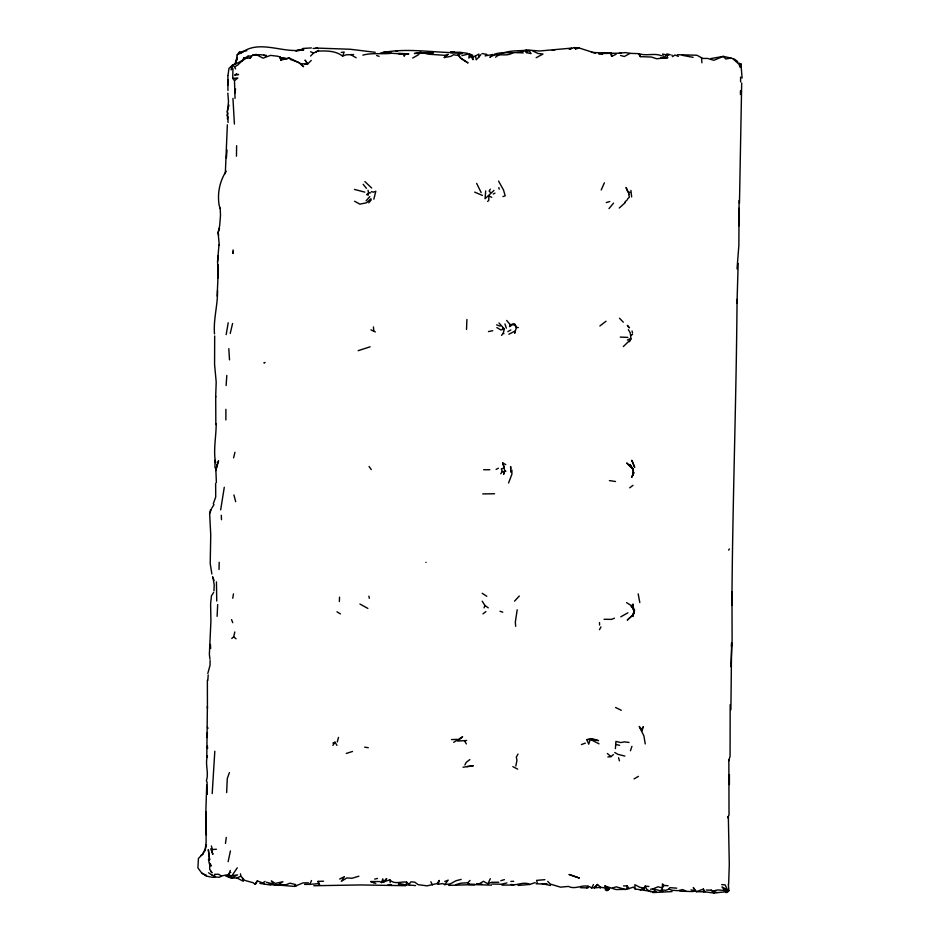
<?xml version="1.0" encoding="UTF-8"?>
<svg xmlns="http://www.w3.org/2000/svg" width="940" height="940" viewBox="0 0 940 940"><rect width="100%" height="100%" fill="white"/><g stroke="black" fill="none" stroke-linecap="round" stroke-linejoin="round"><path stroke-width="1.41" d="M225.882 419.945L225.894 409.323M728.629 884.387L729.299 864.26L728.336 816.437L727.736 817.8L729.029 814.933L728.852 760.037L728.641 760.812L730.075 756.3L730.168 704.648M740.591 81.909L740.602 77.092M210.243 876.926L206.412 876.045L201.795 873.131L197.917 867.914L198.422 858.502L202.605 854.143L205.237 849.149L206.13 842.17L205.837 811.808L206.753 784.089L207.258 794.312L207.07 788.554M729.393 784.583L729.428 774.607M233.085 253.436L233.108 249.922M209.961 659.245L209.373 654.381L210.912 621.164L210.607 603.927L211.43 595.878L213.627 592.459M217.528 290.483C217.822 305.183 213.309 319.118 214.496 333.876M605.372 889.992L605.384 888.288M737.03 268.84L738.875 245.187L739.087 200.455M511.947 470.153L511.889 474.265L508.552 483.007M739.005 208.234L738.746 225.882L738.969 209.984M233.132 253.166L233.061 251.427M236.457 156.193L236.621 145.677M475.44 55.789L476.228 59.807L478.836 57.117L478.883 54.085L472.902 57.281L473.031 59.702L469.436 53.803L461.928 55.636M219.032 569.452L219.173 562.238M738.17 263.447L737.007 303.42L737.066 299.378C736.302 401.345 732.53 503.288 731.896 605.219L731.955 591.824L732.107 639.788L730.885 666.66M218.985 244.623L217.587 261.555L217.963 277.97L218.068 264.692M235.94 63.838L237.174 54.861L239.347 52.205L246.821 50.725M740.403 94.529L740.497 90.604M227.938 90.475L227.903 76.023M629.26 341.291L631.093 339.27L630.223 332.784L628.343 329.646M235.024 98.371L234.495 80.605L232.697 78.361L232.979 68.655M232.944 98.383L234.424 124.092M739.463 203.287L741.695 82.99M217.152 296.112L218.374 268.041M205.684 816.543L205.837 811.808L206.342 834.896L205.684 816.543L206.271 813.758M212.193 793.618L214.814 751.201M207.434 708.431L207.364 680.243M339.363 601.553L339.528 597.159M466.522 329.47L466.91 319.494M633.243 472.808L633.137 475.311L633.149 469.554L629.941 464.407L632.902 469.142L626.898 463.126L632.902 469.142M213.956 590.837L214.214 585.068L213.098 578.124M226.646 792.573L227.28 778.567L229.395 772.598M606.57 890.556L606.523 889.346L607.686 890.486L606.57 890.556L606.523 889.346L608.497 889.816M731.614 642.995L730.897 709.724M217.117 616.346L217.68 604.561M731.438 646.368L731.614 642.831M633.678 612.269L633.29 614.584L627.38 620L633.29 614.584L633.654 613.091L632.808 616.464L634.582 609.895L630.787 605.254L626.581 602.646M227.645 85.434L227.962 79.806M216.188 423.728C216.188 436.571 213.239 449.884 215.507 462.527M207.388 706.41L206.788 757.053M215.707 396.245L215.836 424.539M210.09 660.585L210.02 665.356L207.822 673.404M207.834 680.372L208.198 674.932M226.105 385.541L226.81 375.448M650.562 889.216L652.995 888.899L659.927 890.627L662.207 889.875L662.453 883.859L663.957 885.433L668.07 885.762M227.962 75.517L228.984 68.42L232.626 65.036L231.581 66.611L231.311 69.889L232.626 65.036L235.541 63.673M226.376 157.991L227.034 150.012M225.306 173.606L227.363 124.797M485.698 190.926L485.064 198.669L493.97 190.444M217.587 261.555L218.092 255.751M227.586 110.544L228.502 101.602L227.833 93.131M373.556 882.684L370.713 881.532L379.748 881.556L381.546 882.578L389.818 879.828C394.166 884.857 400.981 881.309 406.562 882.12L406.256 884.869L398.384 884.023L409.558 885.139M220.677 509.832L224.284 487.308M225.459 843.45L226.282 837.423M501.549 335.392L503.264 333.195L504.334 328.918L498.964 322.961M207.364 732.554L207.282 737.524M615.394 748.639L615.935 741.425L620.729 742.565L624.477 741.871L629.06 742.436M214.672 335.98L214.579 364.426L216.2 382.063L215.66 397.115M517.2 609.79L515.332 622.068L515.661 626.287M469.436 53.803L468.79 58.01L471.281 56.048M232.756 598.251L233.472 593.857M227.468 119.086L227.515 111.66M227.95 117.477L228.044 122.541M226.176 334.64L228.209 322.796M515.837 766.006L516.965 760.131L516.283 757.205L517.999 754.08M234.636 93.436L235.576 89.077M228.126 861.675L230.429 850.923M461.164 879.382L455.994 880.757L450.272 883.87L444.667 884.622L442.658 883.541L438.334 884.282L439.18 880.428L437.241 883.494L426.995 885.856L418.112 884.669L414.787 882.143L410.874 881.837L409.123 884.329L409.617 885.092L415.527 885.586M600.695 887.313L597.488 884.458L594.327 887.9L600.695 887.313L609.437 888.465L604.62 885.903L615.994 889.545L626.486 889.346L627.25 885.915L623.537 885.903M209.808 513.24L210.701 509.398M230.218 333.477L232.579 323.478M231.757 638.471L233.672 636.838L234.824 631.962M373.838 199.186L375.824 191.267L373.368 192.171L371.418 191.584M233.602 457.839L234.953 452.293M634.089 472.62L631.692 477.391L632.467 475.099M204.873 850.959L206.4 844.907M367.951 195.485L368.633 192.888L367.998 190.233M337.26 741.93L338.518 737.395M207.434 755.96C204.838 763.938 209.056 772.468 206.436 780.635L207.282 783.114M228.984 105.104L227.116 111.508L227.927 113.975M230.288 870.428L228.996 874.435L227.95 875.234L231.969 875.727L237.538 874.882L231.358 878.148L225.682 875.974M234.93 63.873L237.127 57.375M268.887 884.223L294.561 886.42L295.184 884.458L289.99 883.165L285.995 884.763L278.534 884.575L282.916 881.697L275.267 883.447L271.355 880.862L273.176 884.023L266.478 882.261M381.546 882.578L382.768 878.9L383.673 881.943L386.599 878.677L383.673 881.943M219.513 228.42L218.104 232.662L218.656 235.129M630.446 750.766L631.927 746.348M484.053 607.863L484.887 605.431L482.208 601.201M213.286 503.77L215.707 497.025L215.648 483.325M310.576 56.048L313.619 53.016L317.473 51.089C325.98 50.831 335.58 50.502 342.583 56.13L344.181 52.017L341.232 52.417M211.148 509.656L209.643 513.51L210.748 535.024L210.208 563.53L211.876 573.988M729.44 548.972L728.582 550.1M203.757 852.345L202.946 854.237L200.62 855.67M601.212 189.986L604.385 182.795M304.572 884.434L309.754 884.364L311.528 880.545M476.486 883.718L479.329 883.753L483.442 881.285L487.884 883.847L490.292 878.689M241.004 61.335L247.314 57.751L248.066 56.142L251.344 56L250.075 58.127L243.848 57.951L242.332 60.665L237.573 65.189L234.507 66.858L232.768 65.271L231.581 66.611M607.393 888.982L606.3 889.193L609.602 888.817M264.328 883.624L257.337 880.874L255.915 883.823L254.952 884.058L253.048 882.719L244.623 880.334L240.816 876.186L240.464 873.8M547.738 881.391L550.299 884.07L560.487 887.149L568.5 886.42C576.149 890.427 584.398 882.448 591.707 887.983L593.481 884.505M599.485 629.706L600.942 626.886M464.877 764.984L466.24 762.352L469.882 759.579M629.365 341.737L630.434 339.751L623.314 346.578M226.199 171.197C219.549 181.455 217.281 193.311 219.126 205.237L220.336 208.786L220.195 208.187L220.512 215.26L219.69 225.494L218.104 232.662L219.302 245.328M366.142 200.796L369.82 196.589M211.653 508.364L214.014 504.592M490.351 189.151L489.141 191.067L490.656 192.712M235.858 61.453L237.421 58.997M444.268 57.551L445.654 55.378L448.204 54.32L444.268 57.551L450.965 56.318L453.468 54.779L458.497 55.495L460.494 57.986L467.862 62.839L460.494 57.986L458.332 54.238L462.257 53.627M227.95 875.234L229.654 872.579L230.782 872.496M662.207 889.875L665.743 890.356L668.869 889.146L669.82 887.654L676.73 888.159M663.957 885.433L662.371 887.865L657.977 886.796L652.995 888.899L656.343 892.201L635.099 888.958L633.466 887.102L626.486 889.346M332.889 745.397L335.004 742.177L336.966 745.361M494.546 54.132C504.945 50.772 516.283 55.178 526.318 49.926L539.525 50.995L571.731 48.105L569.276 49.385L574.317 47.552L575.633 48.939L576.314 47.917L579.252 48.022L595.584 53.263M250.075 58.127L252.637 55.19L257.548 55.296L263.106 58.151L270.579 55.378L277.653 56.236L280.12 56.964L280.896 60.137L289.074 57.869L300.87 63.732L303.573 66.728L298.685 62.404L290.154 59.349M633.278 469.695L633.384 472.444M254.952 884.058L257.337 880.874M500.703 473.737L502.301 471.61L504.24 471.586M216.423 849.231L212.358 849.56L211.559 850.594L212.91 854.343L210.725 848.785M444.667 884.622L448.204 880.11L444.761 881.485M237.28 867.82L231.969 875.727L228.549 876.914M478.836 57.117L480.904 54.555M368.786 202.829L371.241 199.868M608.991 208.574L613.55 203.122M445.654 55.378L428.616 54.215L420.439 52.288L418.194 54.931L412.695 58.022M594.327 887.9L597.488 884.458M586.701 887.854L588.135 886.303L587.994 887.9L580.462 887.712M514.544 601.154L519.315 596.03M728.312 884.34L728.923 890.685L727.325 892.401L725.762 892.553L727.607 890.121L725.104 884.857L721.697 884.599M627.685 198.869L629.377 197.13L628.66 194.263M455.7 884.669L460.694 883.224L467.779 882.742L470.059 880.439M304.948 64.46L307.65 63.932L311.257 60.466M624.959 202.006L627.286 199.785M599.896 887.771L600.484 888.1M370.971 198.692L366.577 202.746L359.903 204.145L354.615 201.266M211.653 874.6L213.674 875.904M619.249 208.034L625.311 202.558M366.588 194.686L368.633 192.888L370.666 192.806M453.703 742.33L462.609 736.76L457.639 741.084L466.651 740.497M607.851 756.959L610.977 756.618L613.432 754.609M487.602 201.418L488.741 200.514L488.941 195.826L491.749 197.365M234.495 80.605L237.82 77.996L232.697 78.361M482.984 613.867L485.921 611.576M599.873 325.969L606.018 321.233M629.706 487.825L632.973 485.334M661.478 55.777C654.346 52.687 646.368 56.377 639.059 53.651L630.023 53.369L624.36 56.494L620.541 55.46M495.58 57.223C503.687 50.314 515.096 51.019 525.061 50.396L526.471 52.628L531.088 53.639L529.079 50.396L526.471 52.628L526.318 49.926M316.216 52.064L318.554 50.361L317.473 51.089M300.495 50.125L302.598 48.68M508.881 334.229L514.956 331.068L514.721 333.265L516.365 327.484L514.768 324.241L512.888 324.335L509.515 326.638L510.526 325.111L506.66 320.423M264.469 362.582L263.94 362.934L265.092 362.476M243.331 51.653L237.174 54.861M228.996 874.435L221.511 875.962L219.42 877.255L214.767 876.997L213.474 876.115M630.67 335.568L632.596 334.37M243.848 57.951L244.189 58.456L248.066 56.142M262.742 882.836L265.092 881.45M634.042 778.896L638.413 776.381M507.87 331.62L510.82 329.94M620.8 616.816L627.908 612.798M536.188 57.716L542.991 54.038L538.033 53.462L532.816 51.007M232.768 65.271L242.332 60.665M640.281 889.98L643.783 888.124L645.216 886.126L648.894 886.479M493.241 194.04L494.992 193.123M496.109 469.401L498.365 468.238M339.634 879.041L344.44 876.632L341.361 881.32L346.907 877.913L351.924 878.266L358.904 876.209M289.074 57.869L287.288 58.774L279.685 57.599L286.3 58.621M627.391 340.045L630.587 338.529M591.495 52.393L611.541 53.345L610.918 54.355L611.682 56.365L616.158 54.25M231.358 878.148L236.939 877.948L240.816 876.186M332.913 743.093L335.004 742.177M535.165 882.578L529.819 884.458L518.069 885.433M487.884 883.847L491.549 882.296L498.776 882.249M614.443 618.215L611.552 619.354L604.067 619.295M403.295 53.756L404.177 56.306L405.457 54.168L391.475 53.263C382.098 54.473 372.416 52.534 362.863 55.131M342.583 56.13L346.073 54.825L353.64 54.544M706.269 890.074L711.192 890.157L713.519 891.308C718.007 888.359 723.001 891.496 727.607 890.121L721.955 886.878L725.057 890.768M581.413 744.562L585.373 743.117M425.902 562.414L426.055 562.367M502.935 196.589L505.203 195.826L503.535 190.056L498.553 181.079M294.561 886.42L302.938 882.895L308.402 882.848M358.152 350.69L370.137 346.801M346.249 753.457L352.5 751.471M512.746 52.875C505.638 57.505 496.531 51.923 489.881 57.328L492.948 54.473L485.193 55.848L486.826 54.344L482.009 53.556M606.265 202.594L609.755 201.513M608.25 889.158L609.038 889.158M500.82 880.698L504.392 879.64M725.116 891.86L714 893L704.93 891.86L703.402 889.052L696.458 891.672L691.053 889.781M300.189 49.55L295.665 50.854L303.832 49.75C283.387 54.038 259.651 38.834 241.216 52.981L239.347 52.205M612.551 887.9L616.37 886.831L625.311 889.499M503.511 468.261L501.337 468.849L502.301 471.61M257.548 55.296L259.969 54.673L266.443 55.425M575.633 48.939L579.252 48.022M591.707 887.983L594.515 887.313M252.637 55.19L255.986 54.414L258.43 54.955M374.684 879.111L377.539 878.454M737.677 61.558L734.258 59.067L730.885 58.057L725.821 59.008L723.295 56.377L710.84 58.586M506.895 882.954L501.185 884.258L491.879 884.011M244.189 58.456L247.314 57.751M668.692 55.201L666.895 55.014L663.405 57.704L662.665 54.026L666.895 55.014L667.6 57.728L656.637 58.738L651.408 57.046L640.422 56.647L638.507 53.839M380.383 53.11C406.914 47.129 434.644 53.227 461.587 52.687L450.342 52.464M488.447 331.585L492.736 330.692M586.807 739.651L592.376 738.723L598.545 740.638L590.285 739.322L586.807 739.651L588.71 744.163L590.285 739.322L599.015 743.834M420.439 52.288L414.376 53.498L433.328 52.84L425.55 52.804M552.25 50.361L554.8 49.949M309.754 884.364L318.637 883.635L319.6 884.505L318.061 881.368L323.548 881.215M463.009 767.216L473.314 765.795L466.828 766.558M302.903 48.457L311.363 47.928M619.378 53.169L625.676 52.581L630.023 53.369M672.077 891.59L652.642 892.577M544.871 879.675L536.599 880.369L537.327 883.224M509.786 324.594L514.768 324.241L516.365 327.484L518.34 327.543M450.413 52.487L460.283 52.334L467.486 53.322M728.923 890.685L727.689 890.768L726.103 888.982M451.776 52.393L454.608 52.205L450.366 52.252M383.297 52.229L387.856 51.959L391.475 53.263M313.09 48.434L317.579 48.257M451.505 739.58L457.31 739.38M510.89 881.403L513.687 881.32M501.96 885.127L513.91 884.986M660.561 57.869L667.6 57.728M482.714 493.911L494.558 493.77M510.925 884.434C517.376 885.938 523.756 881.062 529.819 884.458M274.68 885.198L278.322 885.175M448.674 885.374L474.841 884.575L468.19 884.375L491.35 885.163M313.819 885.739L360.713 884.94L405.575 885.692M621.117 53.169L601.118 53.404L611.541 53.345L611.682 56.365M740.967 63.979L738.781 63.321L740.967 63.979L742.095 78.079M483.63 469.741L489.811 469.753M679.784 891.191L693.191 891.555M598.639 53.733L602.798 53.756L598.945 53.721M398.736 53.78L408.841 53.874L398.584 53.345M704.93 891.86L696.458 891.672L693.274 887.548L695.236 890.991M300.87 63.732L307.65 63.932L305.159 60.254L307.65 63.932M536.106 883.788L547.221 884.129L542.192 883.682L550.511 885.48M620.259 337.084L627.885 337.413M608.227 889.581L606.523 888.641M517.341 52.628L523.228 52.91M315.793 48.046L350.138 49.256L375.224 52.288M677.423 54.696L696.904 55.237L702.944 58.48L707.444 58.398L713.86 60.289L723.295 56.377L730.885 58.057M211.288 877.161L213.451 877.314M270.673 884.434L278.252 884.975M270.72 885.045L259.898 883.412M364.673 747.183L368.292 747.711M515.719 325.992L512.888 324.335M609.414 480.599L615.512 481.503M364.779 192.124L354.486 189.422M693.144 57.352L682.17 55.296M479.329 883.753L482.091 884.235M574.317 47.552L576.314 47.917M606.5 890.016L607.686 889.698L606.523 889.346M616.005 744.515L619.601 745.314M666.777 53.897L670.326 54.755M629.953 192.336L627.767 191.807L626.04 187.507L629.424 194.439M624.877 756.077L617.839 754.327L614.736 752.482M659.927 890.627L662.935 891.473M505.92 471.222L504.792 470.858L502.759 462.974L505.814 464.619M499.974 611.247L502.771 612.175M376.623 55.507L379.126 56.341M668.869 889.146L672.194 890.286L678.128 890.662L682.628 889.557L686.082 891.191M370.947 329.846L375.319 331.914M496.602 324.852L500.174 326.168M713.519 891.308L716.914 892.565M370.713 881.532L375.777 883.447M678.41 56.365L674.932 55.025L672.57 56.623L671.841 54.978M263.588 55.119L266.49 56.294M470.564 54.297L472.632 55.143L472.902 57.281M310.553 51.759L313.619 53.016M206.412 875.399L201.795 873.131M395.67 50.619L397.549 51.43M474.7 192.113L482.443 195.438M615.571 707.479L621.305 710.288M512.876 766.617L517.646 769.12M359.914 604.044L367.869 608.415M221.511 875.962L218.421 874.212L214.602 874.306L214.767 876.997M350.655 54.579L356.166 57.775M496.837 327.59L500.867 329.928L503.805 329.235L502.442 328.095M336.978 611.823L340.456 613.902M650.95 891.931L646.826 889.346L645.216 886.126L643.994 890.286L643.783 888.124L639.858 887.301L634.852 884.693L635.099 888.958M236.939 877.948L243.26 881.238L242.543 878.312M482.173 593.281L486.791 596.289M633.866 611.106L634.488 611.517M484.887 605.431L488.283 607.851M208.586 872.778L211.629 874.964M437.241 883.494L438.334 884.282M503.264 333.195L503.946 333.724M211.43 865.529L209.42 863.989L208.445 859.266M233.672 636.838L236.046 638.789M607.334 753.492L610.977 756.618M406.562 882.12L409.123 884.329M364.885 181.584L371.676 188.035M733.012 58.797L739.11 64.378L739.921 67.104M631.163 606.5L632.855 608.192L631.704 605.36L633.442 609.954M711.192 890.157L714 893M467.779 882.742L469.26 884.246M619.472 318.225L623.314 322.197M629.471 327.625L627.297 325.381L629.036 327.755M295.184 884.458L296.406 885.797M205.484 874.976L206.412 876.045M363.122 184.299L366.436 188.341M210.595 871.004L212.017 872.814L209.691 869.277L209.749 863.343L211.03 866.081M369.068 466.452L371.288 469.612M627.25 885.915L629.013 888.629M464.407 740.685L466.358 743.916M641.327 729.969L639.235 726.409L643.923 735.938L645.24 743.94M226.951 114.974L228.091 116.983M234.507 66.858L235.588 68.937M476.627 183.359L481.127 192.524M430.849 881.744L432.353 884.916M639.059 53.651L640.422 56.647M207.423 727.09L207.987 728.336M739.733 63.979L741.12 67.186M231.557 619.613L232.732 622.668M212.569 576.561L214.003 580.356M502.759 462.974L504.322 467.521M504.956 323.947L506.331 328.201M215.683 462.551L214.99 460.295L214.978 467.803M618.567 757.722L619.448 760.848M211.394 845.988L212.358 849.56M233.919 494.922L235.693 501.702M498.811 187.554L499.234 189.175M318.061 881.368L318.637 883.635M280.12 56.964L280.896 60.137M632.044 330.962L632.514 333.007M638.189 593.88L639.811 602.599M368.891 596.136L369.291 598.31M215.883 470.317L216.388 482.478M389.818 879.828L390.206 882.707M633.678 609.684L632.937 604.009L633.349 609.191M458.332 54.238L458.497 55.495M630.916 190.421L631.645 196.942M701.475 57.657L701.933 62.804M373.427 326.909L373.779 330.88M703.402 889.052L703.567 891.825M228.82 348.646L229.513 359.879M207.423 746.09L207.576 748.545M510.749 468.625L510.643 466.557L510.737 472.103M210.431 644.429L210.654 648.494M221.3 515.308L221.499 519.714M233.038 252.061L233.073 252.978M599.52 622.55L599.579 625.053M216.459 581.837L216.741 601.06M504.792 470.858L503.558 474.348L504.792 470.858M216.976 465.03L215.824 470.564L218.562 460.776L216.976 465.03M643.36 726.761L641.879 730.932L641.773 728.923L643.36 726.761M236.422 74.025L234.624 75.153L238.572 74.601L236.422 74.025M391.839 885.351L388.103 885.081L391.839 885.351M579.169 877.972L569.205 874.541L579.169 877.972M632.127 461.011L631.786 460.224L634.664 467.356L632.127 461.011M209.608 859.889L208.339 849.69L209.608 859.889"/></g></svg>
